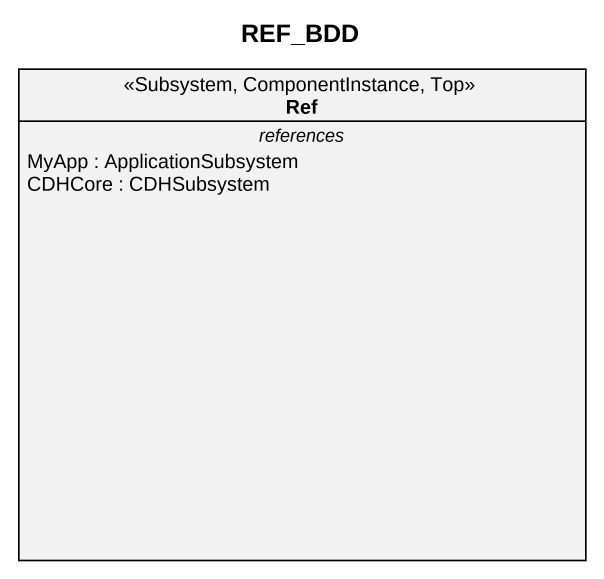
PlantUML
@startuml
title REF_BDD
hide circle
hide empty members
class "Ref" as Ref_ <<Subsystem, ComponentInstance, Top>> {
  -- references --
  MyApp : ApplicationSubsystem
  CDHCore : CDHSubsystem
}
@enduml
